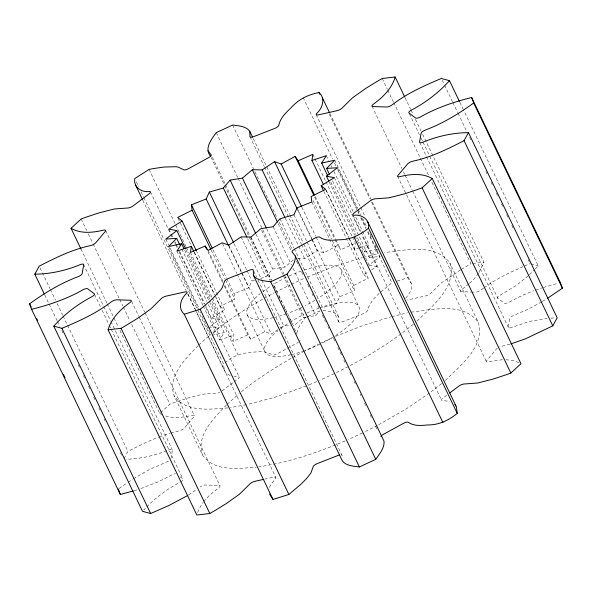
<?xml version="1.0" encoding="UTF-8"?>
<svg xmlns="http://www.w3.org/2000/svg" width="592" height="592" viewBox="0 0 592 592"><rect width="100%" height="100%" fill="white"/><g stroke="black" fill="none" stroke-linecap="round" stroke-linejoin="round"><path stroke-width="0.44" stroke-dasharray="2.96 2.22" d="M277.892 329.67L271.321 334.051L264.728 331.683L250.697 339.283L247.737 334.909L233.033 341.318L233.914 335.227L216.006 297.843M359.61 247.663L354.541 249.35L355.422 243.26L352.632 237.444M170.896 458.674L172.405 450.12A4.262 1.376 -25.6 0 0 169.171 449.742L167.521 450.327M296.762 332.963L298.901 327.013L304.961 317.852L319.68 310.985L315.751 315.588L306.959 317.016M422.629 134.303L483.901 262.189L478.928 272.69M269.552 487.497L270.352 485.573L275.554 478.255A4.262 1.376 -25.6 0 0 273.4 477.189L264.713 479.128M215.088 295.534L220.261 306.338L234.706 299.13L234.047 293.691L248.773 287.867L251.94 280.956L254.56 280.194M294.268 248.684L322.529 307.67L336.522 303.622L339.69 296.71L354.408 290.887L353.75 285.448L331.853 239.753M197.617 512.517L200.392 506.619L203.211 502.386M123.987 458.563L127.946 451.348L145.676 442.564L158.464 437.118M203.226 305.953L219.543 340.015L224.205 332.623L209.08 301.047M357.487 237.836L364.25 251.963L368.912 244.57L355.777 217.153M478.462 273.393L473.926 279.232L469.508 283.279M405.698 298.205C409.072 293.987 413.098 289 411.233 283.205L330.062 113.79M203.678 501.683L209.102 495.652L218.966 487.549A4.262 1.376 -25.6 0 0 218.914 485.433L205.572 485.003A4.262 1.376 -25.6 0 0 200.14 486.942M260.68 278.425L265.934 276.908L272.705 268.99L285.018 266.992L294.942 258.615M143.656 510.112L145.366 508.269M535.36 268.923L538.209 265.86L463.41 109.735M213.016 333.562L219.269 327.265L207.326 302.342M332.571 180.886L369.193 257.32L377.311 249.128L374.921 244.141M146.683 506.996C156.377 496.962 167.765 488.726 180.101 482.221M529.448 274.644L534.709 269.56M198.091 345.624C185.821 358.634 167.351 375.994 174.1 395.722L202.494 454.982C214.03 471.95 238.458 468.531 256.166 467.184M198.705 345.032L210.722 334.347M226.477 404.884C214.215 417.893 195.745 435.253 202.494 454.982M227.099 404.292L239.116 393.606M119.961 330.41L159.751 413.46L169.897 404.158L175.432 402.146L187.62 398.12L202.96 394.191L216.65 393.192A4.262 1.376 -25.6 0 0 219.75 392.318M416.997 321.153C431.82 306.404 457.231 286.817 449.839 262.944C435.453 243.06 405.18 250.201 384.504 252.569M445.391 380.412C460.213 365.671 485.625 346.083 478.232 322.211L449.839 262.944M306.079 317.157L303.437 317.586L293.514 325.97L273.215 283.598M528.138 275.916L516.342 285.411L499.863 295.415A4.262 1.376 -25.6 0 0 497.805 298.264L504.214 303.126A4.262 1.376 -25.6 0 0 508.905 302.283L522.736 295.245L533.821 290.724M413.216 324.327L401.79 333.281M441.61 383.586L430.184 392.548M468.805 283.857L461.76 289.643A4.262 1.376 -25.6 0 0 461.812 291.76L470.707 292.048M212.928 332.519C228.593 319.88 245.517 308.876 263.011 298.967M241.321 391.778C256.987 379.146 273.911 368.143 291.405 358.234M210.471 326.37L219.44 319.525L210.278 300.418M363.451 253.428L369.023 265.053L380.049 256.632L367.713 230.873M222.148 390.868L233.204 382.536M233.936 381.981L237.621 379.198A4.262 1.376 -25.6 0 0 238.48 376.727L233.899 376.149M446.79 395.212L443.105 397.994A4.262 1.376 -25.6 0 0 442.246 400.466L449.587 401.391M401.08 333.814C380.834 348.806 358.967 361.52 336.36 372.59M429.474 393.073L405.328 409.472L378.125 425.056M119.073 488.452L127.339 482.798M483.479 288.237L480.586 290.25A4.262 1.376 -25.6 0 1 475.161 292.189L471.602 292.078M484.197 287.742C495.933 278.825 509.431 272.69 522.832 266.755M188.589 494.986L196.529 489.458M297.613 258.667L304.732 258.808L317.134 250.534L323.735 252.895L337.758 245.295L340.726 249.676L355.422 243.26M280.808 327.724L283.723 325.778L290.842 325.918M128.094 482.295L132.623 479.291M224.967 362.8C235.135 353.513 246.908 352.284 259.999 351.766C264.498 351.352 268.709 352.64 272.52 354.978A4.262 1.376 -25.6 0 0 277.618 353.639L297.029 343.02A4.262 1.376 -25.6 0 0 298.272 342.287M460.524 269.878L441.247 282.991L430.924 293.195A4.262 1.376 -25.6 0 1 425.581 295.933L407.326 300.003M461.264 269.427L470.906 263.684L431.516 181.47M205.15 304.725L211.514 318.022L224.701 309.927L196.84 251.778M346.239 238.095L363.754 274.651L368.409 271.795M371.51 269.893L376.941 266.563L361.816 234.994M133.378 478.787L148.762 469.885L167.048 461.812A4.262 1.376 -25.6 0 0 168.986 460.791M541.488 301.935L527.879 309.335L513.686 315.381A4.262 1.376 -25.6 0 0 509.838 318.518L508.328 327.073A4.262 1.376 -25.6 0 0 511.562 327.45L529.485 321.404L547.223 318.437M542.22 301.491L546.616 298.849M264.276 298.257L274.207 292.87M292.67 357.524L302.601 352.136M275.006 292.455L289.717 285.033M303.4 351.715L318.111 344.3M377.326 425.478L363.947 432.256M353.75 285.448L368.194 278.247L349.088 238.369M291.353 284.264L304.184 278.381M319.747 343.523L333.4 337.277M334.221 373.633L319.761 380.286M362.615 432.893L348.155 439.545M307.174 277.063L333.414 266.689L362.356 257.601M335.568 336.323L361.808 325.948L390.75 316.868M316.772 381.603L307.995 385.288M345.166 440.87C317.467 452.673 288.644 462.522 258.756 466.822M524.497 266.008L530.092 263.684M306.345 385.947L274.703 397.284L247.301 404.536M159.233 436.822L169.919 433.285M166.7 450.616C153.75 455.958 139.89 458.867 125.904 459.311M535.553 290.132L541.621 288.06M140.844 488.541L157.99 481.947L171.828 474.91A4.262 1.376 -25.6 0 1 175.55 473.778M360.461 247.382L368.912 244.57M219.543 340.015L233.914 335.227M397.151 281.067L407.74 277.774L411.233 283.205M543.352 287.468L557.805 283.346M133.984 490.716L137.374 489.725M363.222 257.372L379.087 253.62M391.615 316.631L407.481 312.879M170.799 433.048L179.613 430.71A4.262 1.376 -25.6 0 0 184.667 427.757L193.858 416.805A4.262 1.376 -25.6 0 0 192.578 415.266C183.357 417.219 173.352 419.151 164.28 415.436M509.927 344.144L501.121 346.483A4.262 1.376 -25.6 0 0 499.796 346.927M364.25 251.963L377.311 249.128M212.017 335.264L224.205 332.623M246.487 404.706L230.362 407.562M411.1 312.147C432.264 309.646 463.344 301.898 478.232 322.211M227.772 407.925C210.064 409.264 185.636 412.691 174.1 395.722M472.645 263.492L483.901 262.189M550.671 318.141L555.614 317.867M369.193 257.32L380.049 256.632M208.406 327.953L219.269 327.265M502.504 359.662L488.156 361.927A4.262 1.376 -25.6 0 1 486.868 360.387L496.059 349.435A4.262 1.376 -25.6 0 1 497.273 348.303M505.997 359.699L513.22 360.632L518.866 362.6M323.003 310.386C328.323 311.296 335.131 311.592 338.476 316.461L338.72 321.878A4.262 1.376 -25.6 0 0 342.65 321.73L363.029 313.782A4.262 1.376 -25.6 0 0 367.477 310.667C370.666 298.057 382.795 290.901 391.86 282.71L366.389 229.563M369.023 265.053L376.941 266.563M211.514 318.022L219.44 319.525M530.898 263.899L538.209 265.86M230.229 375.691L226.285 373.308L224.375 370.407L195.33 309.779M159.751 413.46L161.86 414.592M180.072 476.767L182.921 478.928A4.262 1.376 -25.6 0 1 180.863 481.777M363.754 274.651L368.194 278.247M220.261 306.338L224.701 309.927M459.829 102.261L463.011 108.898M442.157 80.149L444.148 84.301M444.54 85.13L452.503 101.743M452.902 102.571L457.675 112.539M458.075 113.368L466.822 131.639M469.611 137.448L470.803 139.941M485.921 171.502L487.12 173.989M491.094 182.299L492.292 184.785M496.266 193.096L497.465 195.582M501.439 203.885L502.638 206.379M506.611 214.681L507.81 217.175M511.784 225.478L512.983 227.972M528.101 259.525L529.292 262.019M405.12 97.761L410.685 109.387M411.085 110.216L413.075 114.367M415.466 119.355L421.03 130.98M409.479 113.901L419.425 134.665M421.016 137.988L422.607 141.303M423.006 142.139L429.37 155.422M429.77 156.251L497.805 298.264M419.809 142.568L426.173 155.859M426.573 156.688L508.535 327.761M382.18 78.492L387.353 89.288M387.753 90.125L393.325 101.75M393.717 102.579L419.98 157.391M420.379 158.219L428.734 175.661M372.057 106.323L401.901 168.609M403.492 171.932L404.684 174.418M405.083 175.254L412.247 190.202M412.646 191.031L460.791 291.516M397.565 176.187L486.298 361.379M329.352 114.167L369.941 198.875M371.532 202.198L407.74 277.774M316.202 114.626L360.365 206.808M360.765 207.637L365.146 216.768M334.724 160.232L357.812 208.421M358.204 209.25L360.994 215.066M362.585 218.389L366.966 227.528M370.148 234.173L371.339 236.667M337.462 167.736L357.361 209.272M357.76 210.108L359.751 214.26M361.342 217.582L366.122 227.55M303.126 97.517L332.571 158.974M334.561 163.126L336.152 166.448M337.743 169.771L359.226 214.615M360.824 217.937L365.997 228.734M326.325 155.674L328.708 160.661M331.098 165.642L331.897 167.307M333.888 171.458L352.987 211.337M353.195 215.673L360.75 231.457M361.15 232.286L441.528 400.037M334.354 177.667L351.47 213.394M351.863 214.223L360.225 231.672M330.817 182.173L355.896 234.513M329.219 181.981L354.689 235.15M355.089 235.979L363.051 252.592M312.828 154.371L325.57 180.952M325.963 181.781L352.24 236.615M326.281 190.372L348.57 236.889M348.969 237.725L354.541 249.35M325.607 189.351L348.695 237.54M323.95 191.571L345.839 237.266M315.247 196.507L335.546 238.872M335.945 239.701L340.726 249.676M314.678 197.106L334.576 238.65M334.976 239.479L337.758 245.295M313.146 200.71L331.461 238.924M311.821 201.998L354.408 290.887M341.081 269.552L358.833 306.589M301.839 207.207L315.773 236.282M316.172 237.111L323.735 252.895M297.095 207.822L311.821 238.554M312.221 239.39L339.69 296.71M297.628 209.82L311.562 238.902M311.962 239.73L317.134 250.534M293.928 214.733L306.671 241.314M307.063 242.15L336.522 303.622M253.324 138.743L289.532 214.311M289.932 215.148L303.459 243.379M303.859 244.207L338.476 316.461M249.994 136.685L264.321 166.581M264.713 167.41L301.321 243.815M301.72 244.644L338.72 321.878M285.233 218.093L298.368 245.51M298.76 246.346L304.732 258.808M279.935 218.781L293.869 247.856M232.589 125.03L277.152 218.041M279.143 222.192L292.27 249.595M296.474 261.139L298.864 266.119M301.646 271.935L302.845 274.429M307.618 284.389L309.209 287.712M311.991 293.528L313.19 296.022M317.963 305.983L318.755 307.648M322.337 315.122L325.526 321.767M327.909 326.747L328.708 328.405M333.481 338.372L335.072 341.695M337.854 347.504L341.836 355.814M343.826 359.966L345.018 362.459M349.791 372.42L351.389 375.742M354.171 381.559L355.363 384.045M360.136 394.013L360.935 395.671M364.517 403.152L365.708 405.638M370.089 414.777L371.68 418.1M375.654 426.403L377.245 429.725M278.225 223.724L291.36 251.134M273.156 226.699L291.471 264.913M293.062 268.235L315.751 315.588M266.711 228.778L285.018 266.992M216.235 132.66L237.718 177.504M238.117 178.333L284.271 274.673M284.671 275.502L304.961 317.852M261.642 230.355L282.739 274.385M283.139 275.213L303.437 317.586M255.988 234.099L272.705 268.99M250.919 237.074L271.617 280.275M212.365 157.294L225.101 183.868M225.493 184.697L250.164 236.186M250.564 237.022L271.254 280.201M273.637 285.189L276.427 290.998M278.81 295.978L281.6 301.794M283.982 306.774L286.772 312.591M289.155 317.571L291.945 323.387M294.328 328.368L297.117 334.184M211.152 157.405L224.279 184.815M224.679 185.644L270.033 280.319M247.619 238.694L265.934 276.908M241.136 236.881L261.435 279.254M261.834 280.083L283.723 325.778M253.672 270.951L256.462 276.767M258.053 280.09L342.006 455.315L342.087 457.12M234.025 243.571L246.76 270.152M247.16 270.988L251.94 280.956M228.734 245.155L271.321 334.051M228.867 246.331L241.21 272.083M241.603 272.919L248.773 287.867M222.533 243.623L236.859 273.534M237.259 274.362L264.728 331.683M247.367 315.04L265.112 352.077M212.95 249.661L226.484 277.907M226.884 278.736L234.047 293.691M211.226 250.12L225.16 279.195M225.552 280.023L234.706 299.13M208.11 250.394L222.836 281.133M224.827 285.285L250.697 339.283M207.933 251.829L222.659 282.569M224.25 285.892L247.737 334.909M178.066 218.27L191.209 245.687M194.391 252.333L214.689 294.705M194.109 252.148L214.408 294.52M190.446 252.429L211.943 297.288M212.336 298.116L233.033 341.318M149.073 169.408L175.328 224.22M175.728 225.049L186.073 246.642M186.473 247.471L210.745 298.131M212.336 301.454L237.799 354.601M185.999 249.743L209.886 299.589M184.8 250.372L208.68 300.218M181.848 249.173L206.926 301.513M168.927 229.126L170.918 233.278M171.31 234.114L172.908 237.436M174.899 241.588L175.691 243.253M176.09 244.082L177.681 247.404M179.672 251.556L204.751 303.896M150.472 191.963L170.37 233.485M170.77 234.314L172.361 237.636M174.744 242.624L175.543 244.281M175.942 245.11L177.134 247.604M179.124 251.755L204.188 304.073M205.779 307.396L239.205 377.156M176.956 251.119L202.827 305.117M165.819 239.057L168.602 244.873M170.193 248.196L199.252 308.846M168.557 246.561L200.399 313.02M201.99 316.343L210.745 334.621M136.323 181.892L138.706 186.88M141.096 191.86L143.486 196.847M143.878 197.676L197.195 308.957M197.595 309.786L223.458 363.769L224.375 370.407M187.864 293.847L275.798 477.374M142.805 200.163L186.177 290.679M187.768 294.002L194.931 308.95M105.702 230.621L144.692 312.006M145.092 312.842L194.435 415.813M131.609 301.313L138.772 316.261M139.172 317.09L219.943 485.677M81.163 218.966L86.735 230.591M88.326 233.914L92.707 243.053M93.099 243.882L119.362 298.694M119.762 299.522L122.944 306.168M123.343 306.996L130.107 321.116M131.698 324.438L169.897 404.158M80.971 249.025L106.834 303.008M107.233 303.837L113.597 317.127M113.997 317.956L118.37 327.095M83.465 264.239L103.356 305.761M103.755 306.589L110.519 320.709M110.919 321.537L172.191 449.432M94.587 294.564L100.559 307.026M102.15 310.349L108.913 324.46M109.313 325.297L110.904 328.619M111.303 329.448L182.921 478.928M40.012 267.821L41.995 271.972M42.395 272.801L49.957 288.578M50.357 289.407L55.53 300.203M57.121 303.526L62.685 315.151M63.085 315.987L127.946 451.348M44.763 294.934L48.744 303.237M49.136 304.073L57.098 320.679M57.498 321.508L59.881 326.495M61.871 330.647L63.063 333.141M78.188 364.694L79.38 367.188M83.361 375.491L84.552 377.985M88.534 386.287L89.725 388.781M93.706 397.084L94.898 399.578M98.879 407.881L100.07 410.367M104.051 418.677L105.243 421.164M120.361 452.725L121.552 455.218M299.9 339.993A4.262 1.376 -25.6 0 1 299.848 340.8M304.014 270.107A52.096 16.872 -25.6 0 1 341.207 269.789A52.096 16.872 -25.6 0 1 317.652 298.575M315.011 300.225A52.096 16.872 -25.6 0 1 305.183 305.701M302.253 307.159A52.096 16.872 -25.6 0 1 287.379 313.457M286.639 313.723A52.096 16.872 -25.6 0 1 274.525 317.371M273.178 317.689A52.096 16.872 -25.6 0 1 260.191 293.639M262.9 291.508A52.096 16.872 -25.6 0 1 270.796 286.017M274.799 283.561A52.096 16.872 -25.6 0 1 286.195 277.433M289.155 276.035A52.096 16.872 -25.6 0 1 301.069 271.136M319.554 307.907A52.096 16.872 -25.6 0 1 358.767 306.471A52.096 16.872 -25.6 0 1 335.398 335.612M334.088 336.441A52.096 16.872 -25.6 0 1 321.471 343.478M319.998 344.196A52.096 16.872 -25.6 0 1 305.124 350.501M304.392 350.76A52.096 16.872 -25.6 0 1 292.27 354.408M290.924 354.726A52.096 16.872 -25.6 0 1 277.937 330.684M280.645 328.545A52.096 16.872 -25.6 0 1 288.548 323.054M289.858 322.226A52.096 16.872 -25.6 0 1 303.94 314.47M306.9 313.072A52.096 16.872 -25.6 0 1 318.814 308.173M341.466 454.789A4.262 1.376 -25.6 0 1 342.006 455.315"/><path stroke-width="0.89" d="M380.885 436.393A4.262 1.376 -25.6 0 1 383.705 434.173L403.108 423.554A4.262 1.376 -25.6 0 1 408.206 422.214C414.008 426.403 421.245 425.507 427.92 424.96C439.109 424.982 448.662 420.29 457.268 413.423L368.542 228.231C369.778 219.151 361.786 214.304 353.52 215.273A4.262 1.376 -25.6 0 1 354.379 212.802L369.852 201.132A4.262 1.376 -25.6 0 1 375.35 198.808L389.04 197.809L404.38 193.88L416.568 189.854L422.103 187.842L432.249 178.54L520.975 363.732L510.837 373.034L505.294 375.047L493.114 379.072L477.766 383.002L464.084 384.001A4.262 1.376 -25.6 0 0 458.585 386.324L449.742 392.992M457.268 413.423L456.351 406.785L367.625 221.593M184.001 248.714L181.618 243.726L176.956 251.119L191.327 246.331L190.446 252.429L205.143 246.013L208.11 250.394L222.133 242.794L228.734 245.155L241.136 236.881L250.919 237.074L260.85 228.697L273.156 226.699L279.935 218.781L293.928 214.733L297.095 207.822L311.821 201.998L311.155 196.551L325.607 189.351L321.16 185.755L334.354 177.667L326.429 176.164L328.819 181.145M323.498 184.556L311.954 160.462L312.828 154.371L298.131 160.78L295.171 156.399L281.141 164.006L274.54 161.638L262.145 169.911L252.355 169.719L242.431 178.103L230.118 180.101L223.339 188.012L209.346 192.06L206.179 198.979L191.46 204.802L192.119 210.241L210.826 249.284M262.974 479.513L255.152 481.259A4.262 1.376 -25.6 0 0 249.802 483.997L239.479 494.202L226.151 503.651L215 510.511L209.82 513.508L196.833 515.003L108.099 329.811C111.451 318.067 120.635 309.29 130.24 302.357A4.262 1.376 -25.6 0 0 130.188 300.24L116.839 299.811A4.262 1.376 -25.6 0 0 111.414 301.75C96.511 313.309 79.202 321.093 61.908 328.316L53.791 326.14C64.676 314.071 77.715 304.073 92.137 296.585A4.262 1.376 -25.6 0 0 94.195 293.736L87.786 288.874A4.262 1.376 -25.6 0 0 83.095 289.717C67.059 298.886 49.484 304.88 31.613 309.305L29.6 303.792C44.733 292.914 60.769 283.109 78.314 276.619A4.262 1.376 -25.6 0 0 82.162 273.482L83.672 264.927A4.262 1.376 -25.6 0 0 80.438 264.55C65.986 270.559 50.498 274.044 34.817 274.177L44.363 294.106M210.752 156.577C203.848 148.599 211.403 139.32 216.235 132.66L232.589 125.03C238.465 125.889 245.961 126.007 249.743 131.269L249.994 136.685A4.262 1.376 -25.6 0 0 253.916 136.537L274.303 128.59A4.262 1.376 -25.6 0 0 278.751 125.474C280.186 118.037 285.81 112.828 291.005 107.811C298.442 99.397 308.032 94.616 319.007 92.574C325.918 98.59 322.344 108.462 316.446 113.745A4.262 1.376 -25.6 0 0 318.6 114.811L336.848 110.741A4.262 1.376 -25.6 0 0 342.198 108.003L352.521 97.798L365.849 88.349L377 81.489L382.18 78.492L395.167 76.997C391.823 88.741 382.632 97.517 373.034 104.451A4.262 1.376 -25.6 0 0 373.086 106.567L386.428 106.997A4.262 1.376 -25.6 0 0 391.86 105.058C406.763 93.499 424.064 85.714 441.358 78.492L449.483 80.667L459.429 101.424M34.817 274.177L39.213 266.156C55.715 257.661 72.587 249.35 90.879 245.517A4.262 1.376 -25.6 0 0 95.941 242.565L105.132 231.613A4.262 1.376 -25.6 0 0 103.844 230.073C93.129 232.686 81.015 234.055 71.025 228.268L81.163 218.966L86.706 216.953L98.886 212.928L114.234 208.998L127.916 207.999A4.262 1.376 -25.6 0 0 133.415 205.676L148.895 194.006A4.262 1.376 -25.6 0 0 149.754 191.534C141.488 192.504 133.489 187.657 134.732 178.577L149.073 169.408L153.89 168.498L164.08 167.04L175.802 166.722L178.133 167.092L183.794 169.786A4.262 1.376 -25.6 0 0 188.892 168.446L208.295 157.827A4.262 1.376 -25.6 0 0 211.174 154.801L207.962 150.768M432.249 178.54C422.251 172.753 410.145 174.122 399.422 176.734A4.262 1.376 -25.6 0 1 398.142 175.195L407.333 164.243A4.262 1.376 -25.6 0 1 412.387 161.29C430.68 157.457 447.559 149.147 464.054 140.652L468.457 132.63C452.776 132.763 437.288 136.249 422.829 142.258A4.262 1.376 -25.6 0 1 419.595 141.88L421.104 133.326A4.262 1.376 -25.6 0 1 424.952 130.188C442.498 123.698 458.541 113.893 473.674 103.015L471.654 97.502C453.79 101.928 436.215 107.922 420.172 117.09A4.262 1.376 -25.6 0 1 415.488 117.934L409.079 113.072A4.262 1.376 -25.6 0 1 411.137 110.223C425.559 102.734 438.598 92.737 449.483 80.667M510.807 343.908L525.341 338.876L552.787 325.844L557.183 317.823L468.457 132.63M327.635 175.528L321.663 163.066L326.325 155.674L311.954 160.462M108.099 329.811L121.094 328.316L126.274 325.319L137.418 318.459L150.753 309.009L161.076 298.805A4.262 1.376 -25.6 0 1 166.419 296.067L184.674 291.997A4.262 1.376 -25.6 0 1 186.828 293.062C180.93 298.346 177.356 308.217 184.26 314.226L200.14 309.29L204.129 306.094L212.262 298.997L220.772 289.88L222.192 287.764L224.523 281.333A4.262 1.376 -25.6 0 1 228.971 278.218L249.35 270.27A4.262 1.376 -25.6 0 1 253.28 270.122L253.524 275.539C257.305 280.8 264.802 280.919 270.677 281.777L287.039 274.148C290.687 268.753 295.867 262.952 295.304 256.04L292.1 252.007A4.262 1.376 -25.6 0 1 294.971 248.98L314.382 238.361A4.262 1.376 -25.6 0 1 319.48 237.022C325.282 241.21 332.519 240.315 339.186 239.767C350.375 239.79 359.936 235.098 368.542 228.231M253.524 275.539L342.257 460.731C346.039 465.993 353.535 466.111 359.411 466.97L375.765 459.34C379.413 453.946 384.593 448.144 384.038 441.232L295.304 256.04M179.857 245.014L176.675 238.369L168.557 246.561L181.618 243.726M329.389 174.24L326.599 168.424L334.724 160.232L321.663 163.066M269.501 493.987L272.993 499.426L288.874 494.483L300.995 484.189L306.382 478.787L310.918 472.956L313.249 466.526A4.262 1.376 -25.6 0 1 317.697 463.41L338.084 455.463A4.262 1.376 -25.6 0 1 339.423 454.989M185.607 248.906L176.845 230.636L165.819 239.057L176.675 238.369M326.429 176.164L337.462 167.736L326.599 168.424M471.654 97.502L560.387 282.695L562.4 288.208L547.348 298.405M196.44 250.949L182.114 221.038L168.927 229.126L176.845 230.636M187.834 495.445L168.698 505.598L150.642 513.508L142.517 511.333L53.791 326.14M192.119 210.241L177.674 217.442L182.114 221.038M133.133 490.96L120.346 494.498L31.613 309.305M454.922 404.61L455.877 406.06M473.674 103.015L562.4 288.208M464.054 140.652L552.787 325.844M395.167 76.997L404.721 96.933M422.103 187.842L510.837 373.034M322.499 98.013L329.663 112.961M319.007 92.574L319.806 94.239M354.201 237.399L442.927 422.592M321.16 185.755L323.55 190.742M298.131 160.78L314.448 194.842M295.171 156.399L313.878 195.449M281.141 164.006L301.446 206.371M274.54 161.638L297.228 208.991M249.743 131.269L252.532 137.078M262.145 169.911L284.833 217.264M252.355 169.719L277.433 222.059M242.431 178.103L266.311 227.95M287.039 274.148L375.765 459.34M230.118 180.101L255.589 233.27M270.677 281.777L359.411 466.97M223.339 188.012L246.827 237.029M209.346 192.06L233.625 242.742M206.179 198.979L228.468 245.502M191.46 204.802L212.158 248.004M205.143 246.013L206.734 249.336M191.327 246.331L193.71 251.319M200.14 309.29L288.874 494.483M135.649 185.215L142.413 199.326M184.26 314.226L272.993 499.426M121.094 328.316L209.82 513.508M71.025 228.268L80.971 249.025M61.908 328.316L150.642 513.508M29.6 303.792L31.191 307.115M36.763 318.74L37.555 320.398M63.418 374.381L65.009 377.703M118.326 488.985L120.346 494.498"/></g></svg>
